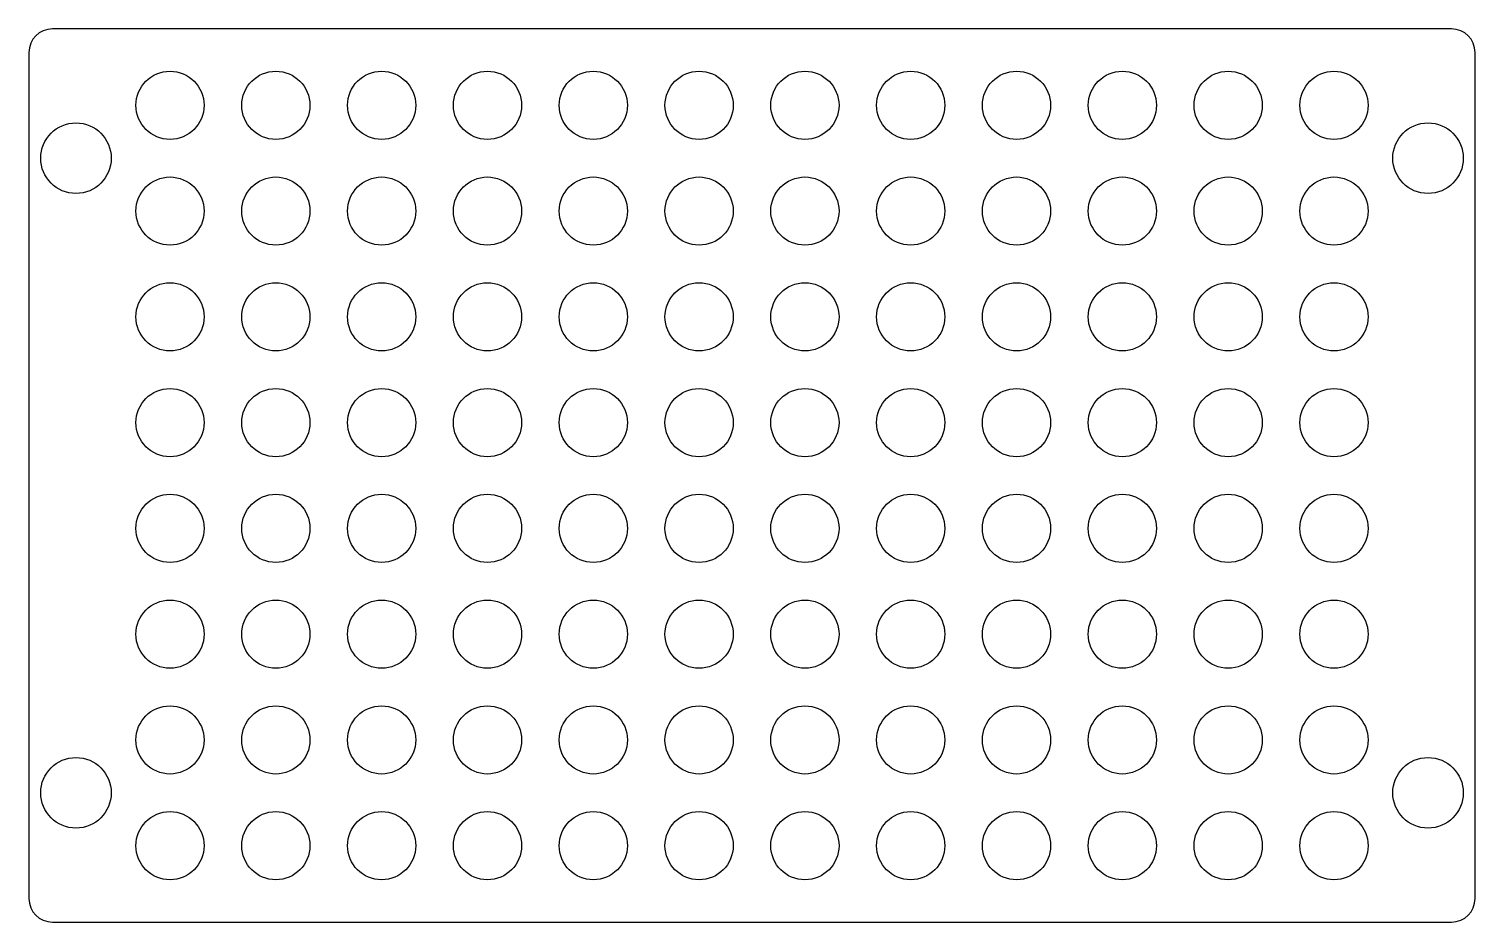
# Model space of a CAD drawing. Extents: x -62 to 62, y -38 to 38.
import ezdxf

# ---------------------------------------------------------------- set-up
doc = ezdxf.new("R2010")
doc.units = 0

msp = doc.modelspace()

# ---------------------------------------------------------------- linework, layer by layer
for p, q in [((59.5, 38), (-59.5, 38)), ((-61.5, 36), (-61.5, -36)), ((61.5, -36), (61.5, 36)), ((-59.5, -38), (59.5, -38))]:
    msp.add_line(p, q)
for centre, radius in [((-49.5, 31.5), 2.9), ((-40.5, 31.5), 2.9), ((-31.5, 31.5), 2.9), ((-22.5, 31.5), 2.9), ((-13.5, 31.5), 2.9), ((-4.5, 31.5), 2.9), ((4.5, 31.5), 2.9), ((13.5, 31.5), 2.9), ((22.5, 31.5), 2.9), ((31.5, 31.5), 2.9), ((40.5, 31.5), 2.9), ((49.5, 31.5), 2.9), ((-57.5, 27), 3), ((57.5, 27), 3), ((-49.5, 22.5), 2.9), ((-40.5, 22.5), 2.9), ((-31.5, 22.5), 2.9), ((-22.5, 22.5), 2.9), ((-13.5, 22.5), 2.9), ((-4.5, 22.5), 2.9), ((4.5, 22.5), 2.9), ((13.5, 22.5), 2.9), ((22.5, 22.5), 2.9), ((31.5, 22.5), 2.9), ((40.5, 22.5), 2.9), ((49.5, 22.5), 2.9), ((-49.5, 13.5), 2.9), ((-40.5, 13.5), 2.9), ((-31.5, 13.5), 2.9), ((-22.5, 13.5), 2.9), ((-13.5, 13.5), 2.9), ((-4.5, 13.5), 2.9), ((4.5, 13.5), 2.9), ((13.5, 13.5), 2.9), ((22.5, 13.5), 2.9), ((31.5, 13.5), 2.9), ((40.5, 13.5), 2.9), ((49.5, 13.5), 2.9), ((-49.5, 4.5), 2.9), ((-40.5, 4.5), 2.9), ((-31.5, 4.5), 2.9), ((-22.5, 4.5), 2.9), ((-13.5, 4.5), 2.9), ((-4.5, 4.5), 2.9), ((4.5, 4.5), 2.9), ((13.5, 4.5), 2.9), ((22.5, 4.5), 2.9), ((31.5, 4.5), 2.9), ((40.5, 4.5), 2.9), ((49.5, 4.5), 2.9), ((-49.5, -4.5), 2.9), ((-40.5, -4.5), 2.9), ((-31.5, -4.5), 2.9), ((-22.5, -4.5), 2.9), ((-13.5, -4.5), 2.9), ((-4.5, -4.5), 2.9), ((4.5, -4.5), 2.9), ((13.5, -4.5), 2.9), ((22.5, -4.5), 2.9), ((31.5, -4.5), 2.9), ((40.5, -4.5), 2.9), ((49.5, -4.5), 2.9), ((-49.5, -13.5), 2.9), ((-40.5, -13.5), 2.9), ((-31.5, -13.5), 2.9), ((-22.5, -13.5), 2.9), ((-13.5, -13.5), 2.9), ((-4.5, -13.5), 2.9), ((4.5, -13.5), 2.9), ((13.5, -13.5), 2.9), ((22.5, -13.5), 2.9), ((31.5, -13.5), 2.9), ((40.5, -13.5), 2.9), ((49.5, -13.5), 2.9), ((-49.5, -22.5), 2.9), ((-40.5, -22.5), 2.9), ((-31.5, -22.5), 2.9), ((-22.5, -22.5), 2.9), ((-13.5, -22.5), 2.9), ((-4.5, -22.5), 2.9), ((4.5, -22.5), 2.9), ((13.5, -22.5), 2.9), ((22.5, -22.5), 2.9), ((31.5, -22.5), 2.9), ((40.5, -22.5), 2.9), ((49.5, -22.5), 2.9), ((-57.5, -27), 3), ((57.5, -27), 3), ((-49.5, -31.5), 2.9), ((-40.5, -31.5), 2.9), ((-31.5, -31.5), 2.9), ((-22.5, -31.5), 2.9), ((-13.5, -31.5), 2.9), ((-4.5, -31.5), 2.9), ((4.5, -31.5), 2.9), ((13.5, -31.5), 2.9), ((22.5, -31.5), 2.9), ((31.5, -31.5), 2.9), ((40.5, -31.5), 2.9), ((49.5, -31.5), 2.9)]:
    msp.add_circle(centre, radius)
for centre, start, end in [((-59.5, 36), 90, 180), ((59.5, 36), 0, 90), ((-59.5, -36), 180, 270), ((59.5, -36), 270, 360)]:
    msp.add_arc(centre, 2, start, end)

doc.saveas('drawing.dxf')
